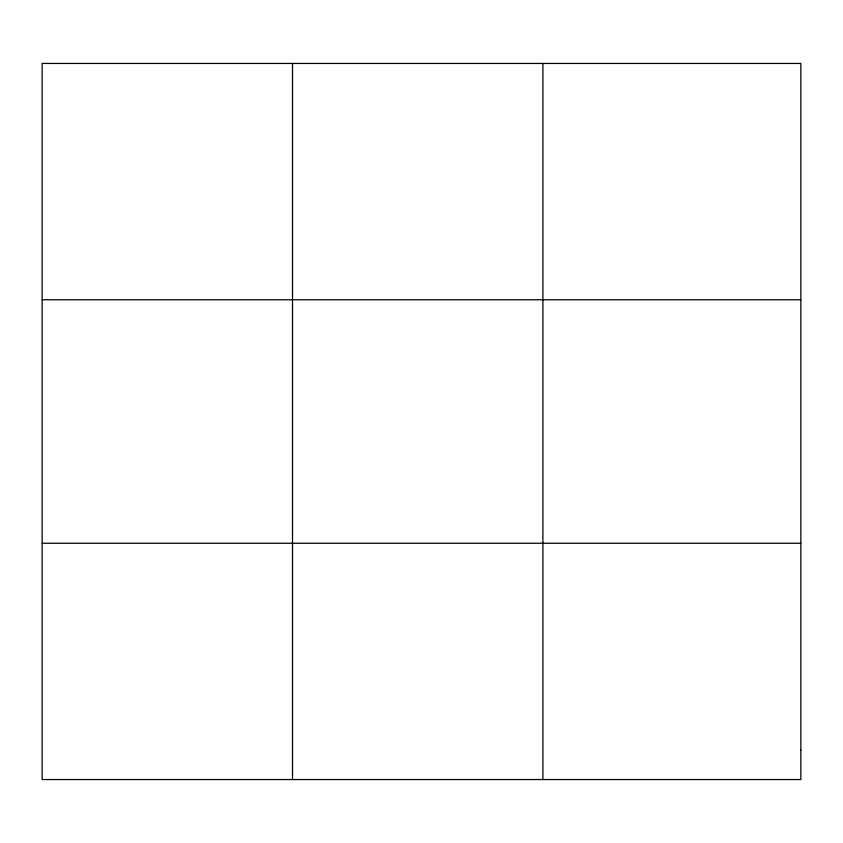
<?xml version="1.0" encoding="UTF-8"?>
<svg xmlns="http://www.w3.org/2000/svg" width="843" height="843" viewBox="0 0 843 843"><rect width="100%" height="100%" fill="white"/><g stroke="black" fill="none" stroke-linecap="round" stroke-linejoin="round"><path stroke-width="1.26" d="M292.521 779.554L292.521 63.446M542.892 779.554L542.892 63.446M42.15 299.76L800.85 299.76M42.15 543.24L800.85 543.24M800.85 750.017L800.85 779.554L42.15 779.554L42.15 63.446L800.85 63.446L800.85 750.017"/></g></svg>
